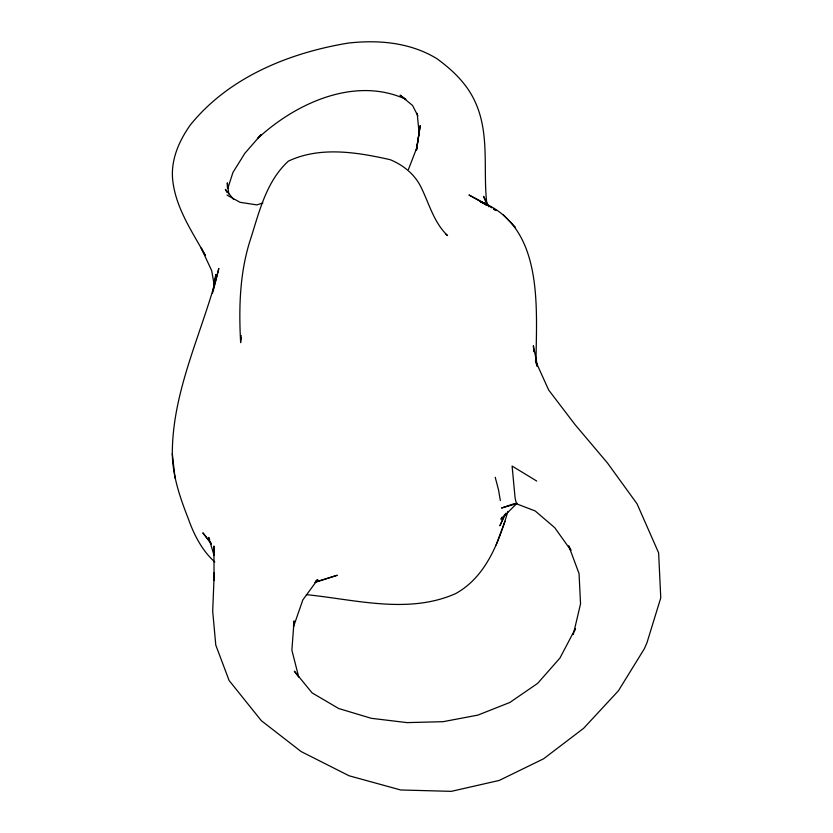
<?xml version="1.0" encoding="UTF-8"?>
<svg xmlns="http://www.w3.org/2000/svg" width="833" height="833" viewBox="0 0 833 833"><rect width="100%" height="100%" fill="white"/><g stroke="black" fill="none" stroke-linecap="round" stroke-linejoin="round"><path stroke-width="1.25" d="M214.789 561.973C201.982 550.509 193.891 534.536 188.206 518.48C180.074 497.676 172.712 476.372 172.306 453.756C172.327 388.98 203.585 330.17 218.829 268.424L213.3 290.811M536.015 360.522C536.587 305.44 543.543 225.733 480.235 201.565L486.993 205.376L483.432 202.575L468.948 194.964L487.076 205.345M241.143 337.636L240.643 342.634C238.779 308.689 239.581 274.442 249.713 241.716C259.001 213.352 265.498 182.083 288.437 161.102C320.174 146.119 357.347 152.252 390.24 159.707C403.203 165.09 414.49 174.055 420.832 186.79C429.141 203.471 433.701 222.317 447.56 235.604L445.603 233.927M240.758 339.27L241.185 335.439M416.417 150.169L419.082 132.905L417.187 113.34M416.458 149.961L420.259 125.533L416.438 150.19M214.508 283.085L215.872 274.494L212.519 293.278M573.312 634.538L580.539 603.821L579.05 573.583L568.731 545.854L570.959 550.124M306.44 594.658C355.483 599.593 408.253 614.504 455.495 593.669C485.701 577.123 498.644 542.793 507.838 511.556M227.753 188.581L232.928 172.483L244.787 153.387L261.208 134.519L257.564 138.59C295.528 103.261 355.087 75.855 405.848 99.304L400.09 95.149L412.564 105.489L417.885 115.922M574.603 630.914L575.468 628.499L559.963 658.028L537.639 683.372L509.817 702.479L477.85 715.12L443.135 721.68L407.087 722.617L371.351 718.317L338.708 708.529L312.094 692.889L294.341 671.148L298.724 677.083L291.873 650.136L294.08 620.897L293.445 626.947L302.806 599.947L317.748 579.518L315.624 581.018M496.197 544.917L505.006 521.323M408.462 169.422L416.823 147.733M504.694 514.565L499.915 525.79L505.756 513.305M502.195 517.085L500.914 519.23L517.106 503.236M514.482 503.559L501.549 508.015L516.418 503.778L535.171 510.941L554.736 527.685L570.782 550.176M262.864 202.971L256.897 204.897L240.071 202.315L227.034 195.078M314.791 582.496L337.25 575.27L317.727 581.288M493.74 209.177L495.989 210.447L493.896 209.135M536.712 481.037L512.097 466.053L515.086 497.895L516.418 503.778M491.803 207.823L483.432 202.575L485.358 204.158M503.371 214.924L515.335 227.201M233.646 199.462L225.399 189.372L226.993 192.392M211.467 543.814L202.856 532.818L211.27 543.793M488.742 206.709L483.588 196.359L486.41 203.346M209.677 539.503L208.635 537.41L214.112 555.507L213.894 546.031L214.081 580.57L214.237 572.771L212.696 611.203L215.789 645.117L229.106 680.499L261.291 720.639L301.088 751.533L349.121 775.794L400.694 789.976L451.33 791.35L499.269 780.427L543.616 758.78L583.704 728.24L618.409 690.786L644.346 648.761L646.949 642.795L660.767 597.865L658.622 552.831L637.058 503.84L607.496 463.023L575.145 424.757L548.687 390.052L535.442 360.783L537.17 366.458M495.208 477.257L498.54 489.919L500.341 500.529M537.441 366.041L533.37 345.705L533.786 351.682M214.393 286.011L211.676 270.652L201.232 248.13L205.366 255.533C191.84 231.074 175.086 207.063 172.546 178.429C171.067 158.926 179.272 140.642 190.299 125.012C228.825 77.261 288.957 52.916 348.121 43.097C378.63 39.609 410.482 42.441 437.148 58.831C453.037 70.513 467.313 84.143 475.424 102.459C489.825 134.332 482.953 169.609 486.774 203.21M228.783 193.943L227.315 182.833L227.347 187.487M172.306 453.756L175.055 478.163"/></g></svg>
